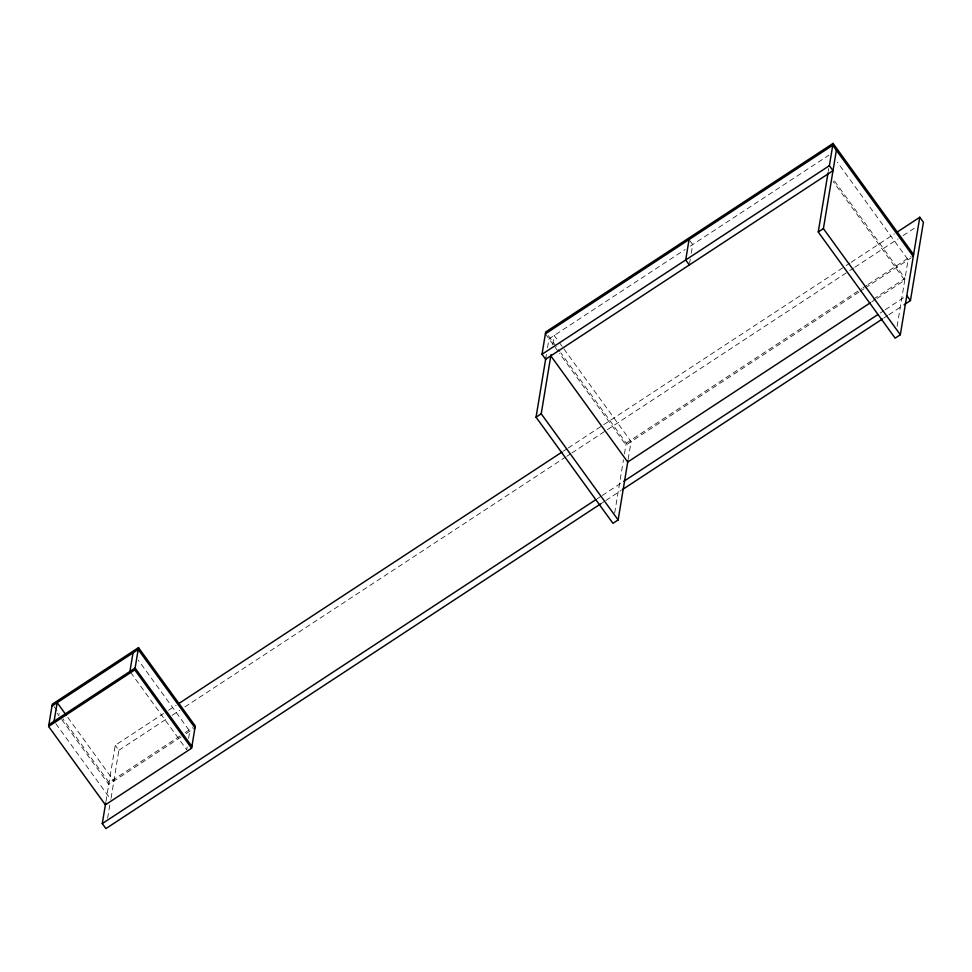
<?xml version="1.0" encoding="UTF-8"?>
<svg xmlns="http://www.w3.org/2000/svg" width="972" height="972" viewBox="0 0 972 972"><rect width="100%" height="100%" fill="white"/><g stroke="black" fill="none" stroke-linecap="round" stroke-linejoin="round"><path stroke-width="0.73" stroke-dasharray="4.86 3.65" d="M105.924 801.548L115.243 745.257L163.466 713.606M107.613 818.242L109.812 804.938M111.1 798.146L118.863 750.263L115.243 745.257M187.195 746.933L186.721 749.789L129.944 671.421M188.617 738.38L189.795 731.236L138.34 660.219M545.632 359.263L546.604 353.431M547.54 347.733L549.01 338.863L685.139 249.525M552.716 344.331L554.186 335.462L558.608 341.561M614.668 512.997L623.477 459.792M624.461 453.875L626.235 443.159L560.747 352.763M628.167 459.355L631.095 441.616L563.031 347.672M689.561 263.509L690.278 259.135M691.25 253.315L692.696 244.567L689.075 239.562M828.266 171.4L828.752 168.448M897.107 326.325L908.115 259.816L837.39 162.203M690.169 246.22L828.812 155.228M168.545 710.277L176.151 705.283M563.189 451.275L567.004 448.772M568.268 447.946L602.531 425.457M603.794 424.63L844.911 266.389M846.175 265.563L849.978 263.06M851.253 262.233L894.398 233.912M118.863 750.263L167.087 718.612M172.166 715.283L179.784 710.289M184.85 706.948L565.546 457.107M566.822 456.281L570.625 453.778M571.888 452.952L606.151 430.462M607.427 429.624L848.532 271.395M849.795 270.568L853.61 268.065M854.874 267.227L898.019 238.918M903.097 235.589L915.782 227.254M180.063 735.974L109.071 782.569L62.937 718.891M185.13 732.645L192.735 727.651M626.235 443.159L861.702 288.635M862.966 287.797L866.757 285.306M868.02 284.48L911.068 256.231M181.023 736.995L108.755 784.416L59.96 717.081M186.089 733.666L193.938 728.526M858.859 292.147L625.932 445.018L559.544 353.407M860.123 291.321L863.926 288.818M865.189 287.991L911.226 257.774M873.427 299.121L905.053 278.369L833.441 179.541M871.848 301.806L875.651 299.315M876.914 298.489L904.738 280.228L833.126 181.387M597.173 498.794L600.988 496.291M602.251 495.465L622.554 482.136M880.158 313.081L883.961 310.578M885.237 309.74L904.276 297.25M600.805 503.788L604.608 501.297M605.872 500.459L621.108 490.471M883.779 318.075L887.594 315.584M888.858 314.746L902.818 305.585M559.495 342.788L562.144 346.445M548.354 335.668L559.86 351.548M545.389 333.858L554.319 346.178M555.121 347.296L558.669 352.18M67.797 717.36L113.931 781.026M54.055 706.656L59.377 713.995M57.299 713.399L59.073 715.854M55.854 723.666L110.857 799.579"/><path stroke-width="1.46" d="M48.6 726.461L52.281 704.202L138.498 647.619L195.275 725.987L191.593 748.246L105.377 804.828L48.6 726.461L134.804 669.89L138.498 647.619M54.08 721.212L57.154 702.659L66.023 714.906M600.805 503.788L105.899 828.594L102.279 823.588L105.705 802.896M129.944 671.421L133.018 652.88M833.065 143.406L829.371 165.677L833.004 170.671L545.632 359.263L542.012 354.27L545.693 331.999L833.065 143.406L913.595 254.567M627.924 460.837L618.131 519.947L612.955 523.337L536.046 417.195L545.827 358.073M618.131 519.947L541.222 413.793L551.003 354.683M689.075 239.562L685.697 259.974L689.318 264.967M896.937 232.247L919.779 217.254L900.327 334.757L895.151 338.147L818.242 231.992L828.023 172.882M900.327 334.757L823.406 228.602L836.382 150.271M904.094 304.758L910.436 300.591L923.4 222.26L919.779 217.254M545.389 333.858L832.749 145.265L913.291 256.426M542.012 354.27L829.371 165.677M51.978 706.061L138.182 649.478L194.971 727.846M48.904 724.614L135.12 668.031L191.897 746.399M536.046 417.195L541.222 413.793M818.242 231.992L823.406 228.602M178.69 703.619L561.925 452.114M870.584 302.632L627.718 462.028L550.808 355.873M102.279 823.588L595.909 499.62M623.83 481.298L877.619 314.746M622.372 489.633L882.515 318.913M906.803 295.585L910.436 300.591M134.804 669.89L191.593 748.246"/></g></svg>
